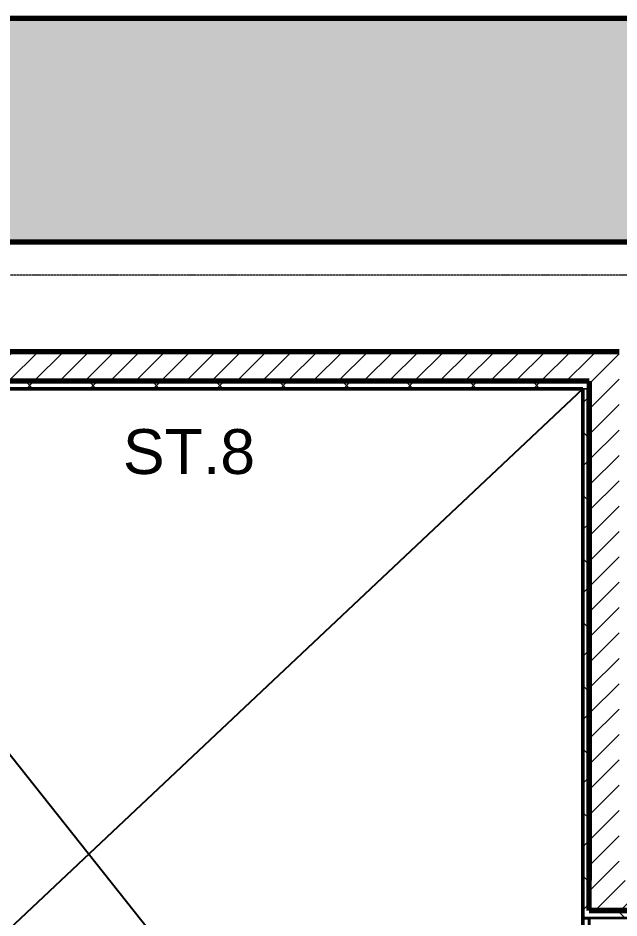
# Model space of a CAD drawing. Header units: millimetres. Extents: x -794868 to -715506, y -16735 to 22434.
# Drawn here: x -749753 to -745729, y 7894 to 13914 of the extents above; entities that cross this region are included whole.
import ezdxf

# ---------------------------------------------------------------- set-up
doc = ezdxf.new("R2010")
doc.units = ezdxf.units.MM
doc.linetypes.add('DPA_Grid _ Level 100', pattern=[10, 5.5, -1.6, 1.3, -1.6])
for name, color, linetype, lineweight in [('_ _ A-DETL-OPENING', 1, 'Continuous', 25), ('A-CLNG', 2, 'Continuous', 9), ('A-DETL', 1, 'Continuous', 70), ('A-WALL', 5, 'Continuous', 35), ('A-WALL-FNSH', 2, 'Continuous', 35), ('A-WALL-PATT', 1, 'Continuous', 35), ('S-GRID', 251, 'Continuous', 9), ('S-STRS-IDEN', 3, 'Continuous', 25), ('S-STRS-MBND', 2, 'Continuous', 35), ('WALL-E', 2, 'Continuous', 35)]:
    doc.layers.add(name, color=color, linetype=linetype, lineweight=lineweight)
doc.styles.add('Arial_2', font='arial.ttf', dxfattribs={"height": 300})
pattern_1 = [(45, (0, 0), (-84.852814, 84.852814), [])]
pattern_2 = [(45, (0, 0), (-212.13203, 212.13203), []), (135, (0, 0), (-212.13203, -212.13203), [])]

# ---------------------------------------------------------------- blocks, each defined once
blk = doc.blocks.new('*U1978')
at = {"layer": '_ _ A-DETL-OPENING'}
for p, q in [((-1288.8, 7855), (-9056, 550)), ((-7072.7, 7855), (-1288.8, 587))]:
    blk.add_line(p, q, dxfattribs=at)
at = {"layer": 'A-DETL', "lineweight": 50}
for p, q in [((-1288.8, 7855), (-7072.7, 7855)), ((-1288.8, 587), (-1288.8, 7855))]:
    blk.add_line(p, q, dxfattribs=at)
at = {"layer": 'S-GRID', "linetype": 'DPA_Grid _ Level 100'}
blk.add_line((23665.1, 8615), (-49286.1, 8615), dxfattribs=at)
blk = doc.blocks.new('*U685')
at = {"layer": 'A-CLNG'}
for p, q in [((-1246.6, 7855), (-11349.9, 7855)), ((-11349.9, 7855), (-1246.6, 7855)), ((-1246.6, 6315), (-1246.6, 7855)), ((-1246.6, 7855), (-1246.6, 6315))]:
    blk.add_line(p, q, dxfattribs=at)

msp = doc.modelspace()

# ---------------------------------------------------------------- hatches: boundary and pattern name
at = {"layer": 'A-WALL-PATT', "lineweight": 9}
h = msp.add_hatch(dxfattribs=at)
h.set_pattern_fill('FP_1', color=256, style=0, pattern_type=2)
h.set_pattern_definition([(50, (0, 0), (728.7365, -63.7558), [76.2, -838.2]), (355, (0, 0), (-140.9716, 764.2276), [60.96, -670.56]), (100.451, (60.7, -5.3), (587.77, 700.46675), [64.76, -712.36]), (46.184, (0, 203.2), (1084.3162, -168.171), [114.3, -1257.3]), (96.636, (90.4, 189.2), (949.6099, 989.7098), [97.14, -1068.54]), (351.184, (0, 203.2), (949.6206, 989.7012), [91.44, -1005.84]), (21, (101.6, 152.4), (606.45787, -409.06057), [76.2, -838.2]), (326, (101.6, 152.4), (247.20834, 736.7529), [60.96, -670.56]), (71.451, (152.14, 118.3), (853.66825, 327.6855), [64.76, -712.36]), (37.5, (0, 0), (12.35469, 338.22012), [33.528, -628.904, 33.528, -647.192, -673.1]), (37.5, (0, 0), (12.35469, 338.22012), [-1343.152, 33.528, -639.572]), (7.5, (0, 0), (267.27887, 400.72213), [33.528, -354.584, 33.528, -613.664, -256.54]), (7.5, (0, 0), (267.27887, 400.72213), [-1035.304, 33.528, -223.012]), (327.5, (-226.57, 0), (542.36333, -22.91534), [33.528, -220.472, 33.528, -758.952, -1051.56]), (327.5, (-226.57, 0), (542.36333, -22.91534), [-1046.48, 33.528, -1018.032]), (317.5, (-328.17, 0), (592.51696, 101.7071), [33.528, -296.672, 33.528, -492.76, -746.76]), (317.5, (-328.17, 0), (592.51696, 101.7071), [-856.488, 33.528, -713.232])])
h.paths.add_polyline_path([(-745022.4, 12414), (-745022.4, 13914), (-790483.7, 13914), (-790483.7, 12414), (-747042.9, 12414)])
h = msp.add_hatch(dxfattribs=at)
h.set_pattern_fill('FP_2', color=256, style=0, pattern_type=2)
h.set_pattern_definition(pattern_1)
h.paths.add_polyline_path([(-745929, 11484), (-745929, 11684), (-756292.4, 11684), (-756292.4, 11484), (-747042.9, 11484)])
h = msp.add_hatch(dxfattribs=at)
h.set_pattern_fill('FP_2', color=256, style=0, pattern_type=2)
h.set_pattern_definition(pattern_1)
h.paths.add_polyline_path([(-745729, 8144), (-745729, 11684), (-745929, 11684), (-745929, 8144)])
h = msp.add_hatch(dxfattribs=at)
h.set_pattern_fill('FP_3', color=256, style=0, pattern_type=2)
h.set_pattern_definition(pattern_2)
h.paths.add_polyline_path([(-745979, 11434), (-745929, 11434), (-745929, 11484), (-756292.4, 11484), (-756292.4, 11434), (-747042.9, 11434)])
h = msp.add_hatch(dxfattribs=at)
h.set_pattern_fill('FP_3', color=256, style=0, pattern_type=2)
h.set_pattern_definition(pattern_2)
h.paths.add_polyline_path([(-745929, 7894), (-745929, 11434), (-745971.2, 11434), (-745971.2, 7894)])
h = msp.add_hatch(dxfattribs=at)
h.set_pattern_fill('FP_2', color=256, style=0, pattern_type=2)
h.set_pattern_definition(pattern_1)
h.paths.add_polyline_path([(-726702, 7944), (-726702, 8144), (-745929, 8144), (-745929, 7944), (-741941.2, 7944), (-741939, 7949), (-741927.9, 7944), (-737141.2, 7944), (-737139, 7949), (-737127.9, 7944), (-727494.5, 7944)])
h = msp.add_hatch(dxfattribs=at)
h.set_pattern_fill('FP_3', color=256, style=0, pattern_type=2)
h.set_pattern_definition(pattern_2)
h.paths.add_polyline_path([(-726752, 7894), (-726702, 7894), (-726702, 7944), (-737127.9, 7944), (-737091.6, 7927.8), (-737089.4, 7931.1), (-737082.4, 7934), (-737075.3, 7931.1), (-737072.4, 7924), (-737072.4, 7919.2), (-737016, 7894), (-727494.5, 7894)])
h.paths.add_polyline_path([(-737675.9, 7894), (-737126.3, 7894), (-737157.4, 7907.9), (-737141.2, 7944), (-741927.9, 7944), (-741891.6, 7927.8), (-741889.4, 7931.1), (-741882.4, 7934), (-741875.3, 7931.1), (-741872.4, 7924), (-741872.4, 7919.2), (-741816, 7894), (-737811.7, 7894)])
h.paths.add_polyline_path([(-742087.9, 7894), (-741926.3, 7894), (-741957.4, 7907.9), (-741941.2, 7944), (-745929, 7944), (-745929, 7894), (-742155.8, 7894)])

# ---------------------------------------------------------------- linework, layer by layer
at = {"layer": 'A-WALL', "color": 7, "lineweight": 70}
for p, q in [((-790483.7, 13914), (-745022.4, 13914)), ((-745022.4, 12414), (-756292.4, 12414)), ((-756292.4, 11684), (-745929, 11684)), ((-745929, 11684), (-745729, 11684)), ((-745929, 11484), (-756292.4, 11484)), ((-745929, 11484), (-745929, 11434)), ((-745929, 11434), (-745929, 8144)), ((-745929, 8144), (-745929, 11434)), ((-745929, 7944), (-745929, 8144)), ((-741982.4, 7944), (-745929, 7944)), ((-745929, 7944), (-741982.4, 7944))]:
    msp.add_line(p, q, dxfattribs=at)
at = {"layer": 'A-WALL-FNSH', "color": 250}
for p, q in [((-756292.4, 11484), (-745929, 11484)), ((-745979, 11434), (-756242.4, 11434)), ((-745929, 8144), (-745929, 7944)), ((-745929, 7894), (-745971.2, 7894)), ((-741982.4, 7894), (-745929, 7894))]:
    msp.add_line(p, q, dxfattribs=at)
at = {"layer": 'S-STRS-MBND'}
for p in [(-750499, 11434), (-745979, 11434)]:
    msp.add_line(p, (-747979, 11434), dxfattribs=at)
at = {"layer": 'WALL-E'}
for p, q in [((-790483.7, 13914), (-743521.2, 13914)), ((-743521.2, 13914), (-790483.7, 13914)), ((-790483.7, 12414), (-745022.4, 12414)), ((-745022.4, 12414), (-790483.7, 12414)), ((-745971.2, 7894), (-745929, 7894)), ((-745929, 7894), (-745971.2, 7894)), ((-745929, 7894), (-745929, 4129)), ((-745929, 4129), (-745929, 7894))]:
    msp.add_line(p, q, dxfattribs=at)

# ---------------------------------------------------------------- block references
for name in ['*U1978', '*U685']:
    msp.add_blockref(name, (-744682.4, 3579))

# ---------------------------------------------------------------- texts
at = {"layer": 'S-STRS-IDEN', "lineweight": 9, "insert": (-749050.5, 11164), "char_height": 300, "width": 1098.312, "attachment_point": 1, "style": 'Arial_2'}
msp.add_mtext('ST.8', dxfattribs=at)

doc.saveas('drawing.dxf')
